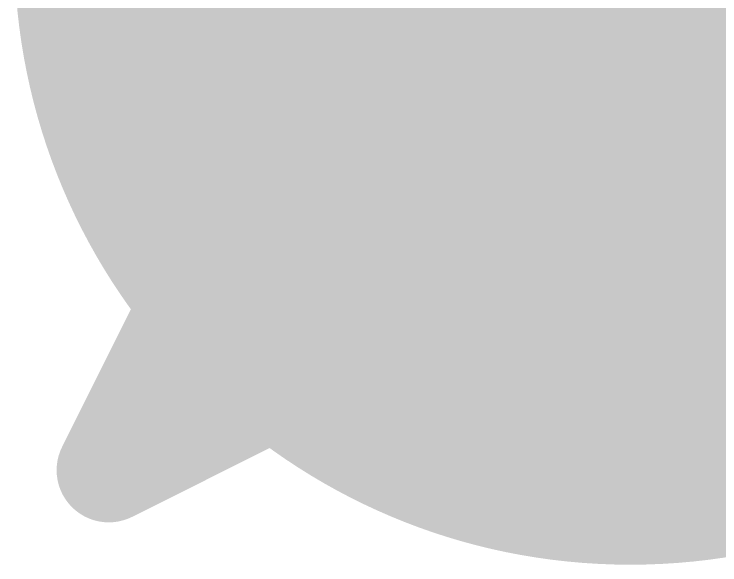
# Model space of a CAD drawing. Header units: inches. Extents: x -2 to 289, y -4 to 187.
# Drawn here: x 75.2984 to 75.6421, y 22.9061 to 23.1742 of the extents above; entities that cross this region are included whole.
import ezdxf

# ---------------------------------------------------------------- set-up
doc = ezdxf.new("R2010")
doc.units = ezdxf.units.IN
for name, color, linetype in [('Bottom Layer', 5, 'Continuous'), ('Drill Drawing', 1, 'Continuous'), ('Layer 1', 16, 'Continuous'), ('Layer 2', 76, 'Continuous'), ('Top Layer', 1, 'Continuous'), ('Via Holes', 16, 'Continuous')]:
    doc.layers.add(name, color=color, linetype=linetype)

msp = doc.modelspace()

# ---------------------------------------------------------------- hatches: boundary and pattern name
at = {"layer": 'Bottom Layer'}
h = msp.add_hatch(color=5, dxfattribs=at)
edge = h.paths.add_edge_path()
edge.add_arc((75.5985, 23.2062), 0.3, 0, 360)
at = {"layer": 'Layer 1'}
h = msp.add_hatch(color=16, dxfattribs=at)
edge = h.paths.add_edge_path()
edge.add_arc((75.5985, 23.2062), 0.3, 0, 360)
at = {"layer": 'Layer 2'}
h = msp.add_hatch(color=76, dxfattribs=at)
edge = h.paths.add_edge_path()
edge.add_arc((75.5985, 23.2062), 0.3, 0, 360)
at = {"layer": 'Top Layer'}
h = msp.add_hatch(color=1, dxfattribs=at)
edge = h.paths.add_edge_path()
edge.add_arc((75.5985, 23.2062), 0.3, 0, 360)
at = {"layer": 'Via Holes'}
h = msp.add_hatch(color=7, dxfattribs=at)
edge = h.paths.add_edge_path()
edge.add_arc((75.5985, 23.2062), 0.15, 0, 360)

# ---------------------------------------------------------------- linework, layer by layer
at = {"layer": 'Bottom Layer', "const_width": 0.254}
msp.add_lwpolyline([(75.5985, 23.2062), (90.1954, 23.2062)], dxfattribs=at)
at = {"layer": 'Bottom Layer', "const_width": 0.127}
msp.add_lwpolyline([(75.535, 23.2062, 1), (75.662, 23.2062, 1)], format="xyb", close=True, dxfattribs=at)
at = {"layer": 'Drill Drawing', "const_width": 0.0508}
for points in [[(75.3445, 22.9522), (75.4715, 23.2062)], [(75.4461, 23.0538), (75.5223, 23.2062)], [(75.4461, 23.0538), (75.5985, 23.13)], [(75.5985, 23.13), (75.7509, 23.0538)], [(75.3445, 22.9522), (75.5985, 23.0792)], [(75.5985, 23.0792), (75.8525, 22.9522)]]:
    msp.add_lwpolyline(points, dxfattribs=at)
at = {"layer": 'Drill Drawing', "const_width": 0.0254}
for points in [[(75.5858, 23.13, 1), (75.6112, 23.13, 1)], [(75.5858, 23.13, 1), (75.6112, 23.13, 1)], [(75.5858, 23.0792, 1), (75.6112, 23.0792, 1)], [(75.5858, 23.0792, 1), (75.6112, 23.0792, 1)], [(75.4334, 23.0538, 1), (75.4588, 23.0538, 1)], [(75.4334, 23.0538, 1), (75.4588, 23.0538, 1)], [(75.3318, 22.9522, 1), (75.3572, 22.9522, 1)], [(75.3318, 22.9522, 1), (75.3572, 22.9522, 1)]]:
    msp.add_lwpolyline(points, format="xyb", close=True, dxfattribs=at)
at = {"layer": 'Top Layer', "const_width": 0.254}
msp.add_lwpolyline([(75.5985, 23.2062), (75.5985, 30.11414)], dxfattribs=at)
at = {"layer": 'Top Layer', "const_width": 0.127}
msp.add_lwpolyline([(75.535, 23.2062, 1), (75.662, 23.2062, 1)], format="xyb", close=True, dxfattribs=at)

doc.saveas('drawing.dxf')
